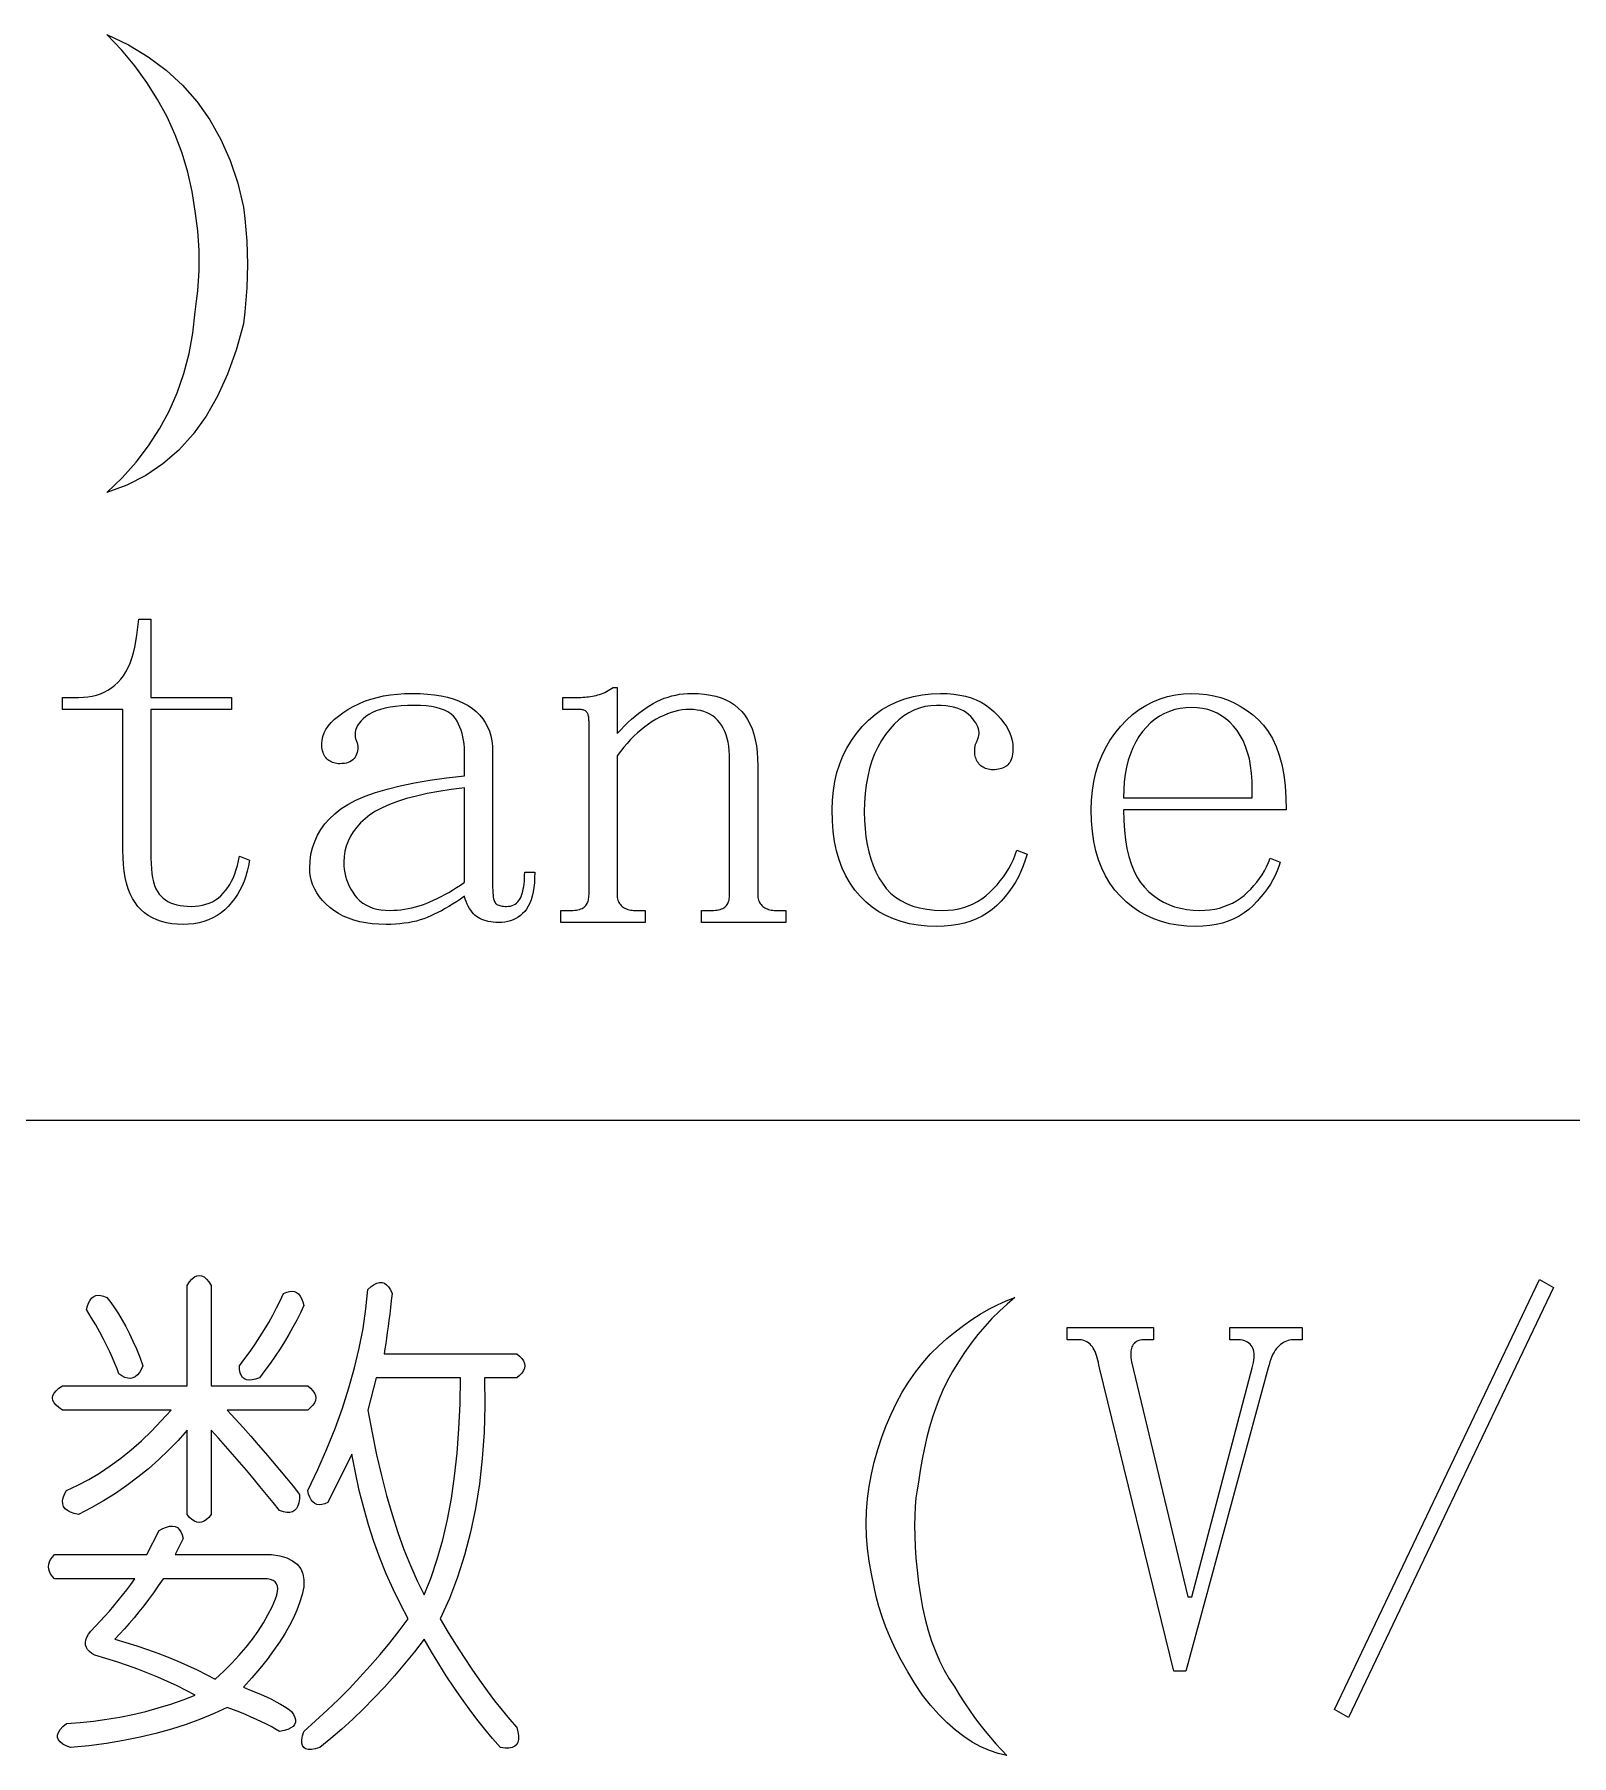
# Model space of a CAD drawing. Extents: x 1 to 297, y 1 to 210.
# Drawn here: x 144.13 to 150.69, y 43.02 to 50.36 of the extents above; entities that cross this region are included whole.
import ezdxf

# ---------------------------------------------------------------- set-up
doc = ezdxf.new("R2010")
doc.units = 0

msp = doc.modelspace()

# ---------------------------------------------------------------- linework, layer by layer
at = {"color": 7, "lineweight": 13}
msp.add_line((1.3055, 45.7306), (175.1082, 45.7306), dxfattribs=at)
for points in [[(144.4381, 50.362), (144.5304, 50.3176), (144.6151, 50.2667), (144.6922, 50.2093), (144.7618, 50.1453), (144.8239, 50.0749), (144.8784, 49.9979), (144.9253, 49.9144), (144.9648, 49.8244), (144.9966, 49.7279), (145.021, 49.6249), (145.0272, 49.5767), (145.032, 49.5282), (145.0354, 49.4793), (145.0374, 49.4301), (145.0381, 49.3806), (145.0374, 49.3307), (145.0354, 49.2805), (145.032, 49.2299), (145.0272, 49.179), (145.021, 49.1277), (144.9905, 49.0156), (144.9538, 48.9124), (144.9109, 48.8181), (144.8619, 48.7327), (144.8067, 48.6563), (144.7453, 48.5887), (144.6778, 48.5301), (144.6041, 48.4804), (144.5242, 48.4396), (144.4381, 48.4077), (144.5036, 48.471), (144.5629, 48.5373), (144.6161, 48.6067), (144.6631, 48.6793), (144.7038, 48.7549), (144.7385, 48.8335), (144.7669, 48.9153), (144.7892, 49.0002), (144.8053, 49.0881), (144.8153, 49.1791), (144.8214, 49.2235), (144.8262, 49.2676), (144.8297, 49.3113), (144.8317, 49.3547), (144.8324, 49.3977), (144.8317, 49.4404), (144.8297, 49.4827), (144.8262, 49.5247), (144.8214, 49.5664), (144.8153, 49.6077), (144.8022, 49.6924), (144.7837, 49.775), (144.7597, 49.8556), (144.7303, 49.9341), (144.6953, 50.0106), (144.6548, 50.085), (144.6089, 50.1573), (144.5574, 50.2276), (144.5005, 50.2958)], [(144.6267, 46.8477), (144.6271, 46.8245), (144.6284, 46.8028), (144.6306, 46.7827), (144.6336, 46.7641), (144.6374, 46.747), (144.6421, 46.7315), (144.6477, 46.7175), (144.6541, 46.7051), (144.6614, 46.6942), (144.6696, 46.6849), (144.6786, 46.6767), (144.6884, 46.6694), (144.6991, 46.663), (144.7107, 46.6574), (144.7231, 46.6527), (144.7364, 46.6489), (144.7506, 46.6459), (144.7656, 46.6437), (144.7814, 46.6424), (144.7981, 46.642), (144.8149, 46.6426), (144.8311, 46.6442), (144.8465, 46.647), (144.8612, 46.6509), (144.8753, 46.6559), (144.8886, 46.6621), (144.9013, 46.6693), (144.9133, 46.6777), (144.9247, 46.6871), (144.9353, 46.6977), (144.9452, 46.7093), (144.9545, 46.7219), (144.963, 46.7354), (144.9709, 46.7498), (144.9781, 46.7652), (144.9846, 46.7815), (144.9905, 46.7988), (144.9956, 46.817), (145.0001, 46.8362), (145.0038, 46.8563), (145.0467, 46.8391), (145.0427, 46.8156), (145.0376, 46.7929), (145.0314, 46.771), (145.0241, 46.75), (145.0156, 46.7299), (145.0061, 46.7106), (144.9954, 46.6921), (144.9836, 46.6746), (144.9707, 46.6579), (144.9567, 46.642), (144.9417, 46.6273), (144.9257, 46.6142), (144.9088, 46.6027), (144.8909, 46.5926), (144.8721, 46.5841), (144.8523, 46.5772), (144.8316, 46.5718), (144.81, 46.5679), (144.7874, 46.5656), (144.7639, 46.5649), (144.7388, 46.5656), (144.715, 46.5679), (144.6925, 46.5718), (144.6713, 46.5772), (144.6514, 46.5841), (144.6327, 46.5926), (144.6153, 46.6027), (144.5993, 46.6142), (144.5845, 46.6273), (144.571, 46.642), (144.5588, 46.6583), (144.5479, 46.6763), (144.5382, 46.696), (144.5298, 46.7174), (144.5228, 46.7406), (144.517, 46.7654), (144.5125, 46.792), (144.5093, 46.8203), (144.5074, 46.8503), (144.5067, 46.882), (144.5067, 47.482), (144.2496, 47.482), (144.2496, 47.5334), (144.3181, 47.5334), (144.3383, 47.5341), (144.3577, 47.536), (144.3764, 47.5392), (144.3942, 47.5437), (144.4113, 47.5495), (144.4277, 47.5566), (144.4432, 47.5649), (144.458, 47.5746), (144.472, 47.5855), (144.4853, 47.5977), (144.4977, 47.6113), (144.5091, 47.6263), (144.5196, 47.6428), (144.5292, 47.6608), (144.5378, 47.6802), (144.5454, 47.7011), (144.5522, 47.7234), (144.558, 47.7472), (144.5628, 47.7724), (144.5667, 47.7991), (144.5753, 47.8677), (144.6267, 47.8677), (144.6267, 47.5334), (144.9696, 47.5334), (144.9696, 47.482), (144.6267, 47.482)], [(145.6296, 46.5649), (145.5994, 46.5656), (145.5706, 46.5678), (145.5432, 46.5714), (145.5171, 46.5765), (145.4924, 46.5831), (145.4691, 46.5911), (145.4472, 46.6006), (145.4266, 46.6115), (145.4074, 46.6239), (145.3896, 46.6377), (145.3733, 46.6525), (145.3587, 46.6677), (145.3459, 46.6834), (145.3347, 46.6994), (145.3253, 46.7159), (145.3176, 46.7329), (145.3116, 46.7502), (145.3073, 46.768), (145.3047, 46.7862), (145.3038, 46.8049), (145.3052, 46.8352), (145.3092, 46.8643), (145.3158, 46.8924), (145.3251, 46.9194), (145.3371, 46.9452), (145.3517, 46.9699), (145.3689, 46.9936), (145.3889, 47.0161), (145.4115, 47.0374), (145.4367, 47.0577), (145.4659, 47.0769), (145.5003, 47.0949), (145.5399, 47.1118), (145.5848, 47.1277), (145.6349, 47.1424), (145.6902, 47.1559), (145.7508, 47.1684), (145.8166, 47.1798), (145.8876, 47.19), (145.9639, 47.1991), (145.9639, 47.302), (145.9635, 47.3188), (145.9623, 47.3351), (145.9604, 47.3507), (145.9577, 47.3658), (145.9542, 47.3802), (145.95, 47.3941), (145.9449, 47.4073), (145.9392, 47.4199), (145.9326, 47.432), (145.9253, 47.4434), (145.9166, 47.454), (145.9059, 47.4635), (145.8933, 47.4718), (145.8786, 47.4791), (145.8621, 47.4852), (145.8435, 47.4902), (145.823, 47.4941), (145.8005, 47.4969), (145.776, 47.4986), (145.7496, 47.4991), (145.7213, 47.4987), (145.6947, 47.4973), (145.6698, 47.4949), (145.6467, 47.4916), (145.6253, 47.4874), (145.6056, 47.4822), (145.5876, 47.476), (145.5713, 47.469), (145.5567, 47.461), (145.5439, 47.452), (145.5326, 47.4425), (145.5229, 47.433), (145.5148, 47.4233), (145.5082, 47.4136), (145.5031, 47.4038), (145.4996, 47.3939), (145.4977, 47.3839), (145.4972, 47.3738), (145.4983, 47.3637), (145.501, 47.3534), (145.5041, 47.3466), (145.5065, 47.3397), (145.5082, 47.3329), (145.5092, 47.326), (145.5096, 47.3191), (145.5092, 47.3123), (145.5082, 47.3054), (145.5065, 47.2986), (145.5041, 47.2917), (145.501, 47.2849), (145.4972, 47.2783), (145.4928, 47.2725), (145.4876, 47.2674), (145.4818, 47.2629), (145.4753, 47.2591), (145.4681, 47.2561), (145.4602, 47.2537), (145.4516, 47.2519), (145.4424, 47.2509), (145.4324, 47.2506), (145.4257, 47.2508), (145.4192, 47.2514), (145.413, 47.2525), (145.407, 47.254), (145.4014, 47.2559), (145.3959, 47.2583), (145.3907, 47.2611), (145.3858, 47.2643), (145.3811, 47.2679), (145.3767, 47.272), (145.3726, 47.2765), (145.369, 47.2814), (145.3658, 47.2868), (145.363, 47.2926), (145.3606, 47.2988), (145.3587, 47.3054), (145.3572, 47.3125), (145.3561, 47.32), (145.3555, 47.3279), (145.3553, 47.3363), (145.3564, 47.3516), (145.3597, 47.3668), (145.3653, 47.3818), (145.3731, 47.3966), (145.3831, 47.4113), (145.3954, 47.4258), (145.4099, 47.4401), (145.4266, 47.4542), (145.4455, 47.4682), (145.4667, 47.482), (145.4895, 47.495), (145.5133, 47.5067), (145.5382, 47.517), (145.5641, 47.5259), (145.591, 47.5334), (145.6189, 47.5396), (145.6479, 47.5444), (145.6779, 47.5478), (145.7089, 47.5499), (145.741, 47.5506), (145.7744, 47.5499), (145.8061, 47.548), (145.8361, 47.5448), (145.8644, 47.5403), (145.891, 47.5345), (145.9158, 47.5274), (145.939, 47.5191), (145.9604, 47.5094), (145.9801, 47.4985), (145.9981, 47.4863), (146.0144, 47.4729), (146.029, 47.4583), (146.0418, 47.4427), (146.053, 47.4259), (146.0624, 47.4081), (146.0701, 47.3891), (146.0761, 47.369), (146.0804, 47.3478), (146.083, 47.3254), (146.0838, 47.302), (146.0838, 46.7363), (146.084, 46.7231), (146.0844, 46.7111), (146.085, 46.7002), (146.0859, 46.6903), (146.0871, 46.6816), (146.0885, 46.6741), (146.0901, 46.6676), (146.0921, 46.6622), (146.0943, 46.658), (146.0967, 46.6549), (146.0995, 46.6524), (146.1027, 46.6502), (146.1064, 46.6483), (146.1104, 46.6466), (146.1149, 46.6452), (146.1198, 46.6441), (146.1252, 46.6432), (146.131, 46.6425), (146.1372, 46.6421), (146.1438, 46.642), (146.1522, 46.6424), (146.16, 46.6435), (146.1673, 46.6455), (146.174, 46.6482), (146.1803, 46.6516), (146.186, 46.6559), (146.1913, 46.6609), (146.196, 46.6667), (146.2002, 46.6732), (146.2038, 46.6806), (146.2071, 46.6886), (146.21, 46.6972), (146.2126, 46.7064), (146.2148, 46.7162), (146.2167, 46.7266), (146.2182, 46.7377), (146.2195, 46.7493), (146.2203, 46.7615), (146.2208, 46.7743), (146.221, 46.7877), (146.2639, 46.7877), (146.2634, 46.7644), (146.2621, 46.7426), (146.26, 46.7223), (146.257, 46.7034), (146.2531, 46.6859), (146.2484, 46.6699), (146.2428, 46.6554), (146.2364, 46.6423), (146.2291, 46.6307), (146.221, 46.6206), (146.2122, 46.6116), (146.2028, 46.6036), (146.193, 46.5965), (146.1826, 46.5904), (146.1717, 46.5852), (146.1603, 46.581), (146.1484, 46.5777), (146.136, 46.5753), (146.123, 46.5739), (146.1096, 46.5734), (146.0978, 46.5737), (146.0866, 46.5745), (146.0759, 46.5757), (146.0657, 46.5775), (146.056, 46.5799), (146.0468, 46.5827), (146.0382, 46.586), (146.03, 46.5899), (146.0224, 46.5943), (146.0153, 46.5991), (146.0086, 46.6046), (146.0022, 46.6108), (145.9962, 46.6177), (145.9906, 46.6252), (145.9853, 46.6334), (145.9803, 46.6423), (145.9757, 46.6519), (145.9714, 46.6622), (145.9675, 46.6732), (145.9639, 46.6849), (145.9468, 46.6732), (145.9301, 46.6621), (145.9136, 46.6516), (145.8973, 46.6417), (145.8813, 46.6324), (145.8656, 46.6237), (145.8501, 46.6156), (145.8349, 46.6081), (145.82, 46.6012), (145.8053, 46.5949), (145.7904, 46.5892), (145.7749, 46.5841), (145.7589, 46.5796), (145.7422, 46.5757), (145.7249, 46.5724), (145.707, 46.5697), (145.6886, 46.5676), (145.6695, 46.5661), (145.6498, 46.5652)], [(146.3753, 46.5734), (146.3753, 46.6249), (146.4181, 46.6249), (146.4265, 46.625), (146.4342, 46.6255), (146.4415, 46.6264), (146.4483, 46.6276), (146.4546, 46.6291), (146.4603, 46.631), (146.4655, 46.6333), (146.4702, 46.6358), (146.4744, 46.6387), (146.4781, 46.642), (146.4814, 46.6456), (146.4843, 46.6495), (146.4869, 46.6538), (146.4891, 46.6585), (146.491, 46.6634), (146.4925, 46.6687), (146.4937, 46.6744), (146.4946, 46.6804), (146.4951, 46.6867), (146.4953, 46.6934), (146.4953, 47.4306), (146.4952, 47.4356), (146.4949, 47.4403), (146.4945, 47.4448), (146.4939, 47.4491), (146.4931, 47.4531), (146.4922, 47.4568), (146.4911, 47.4603), (146.4898, 47.4635), (146.4883, 47.4664), (146.4867, 47.4691), (146.4848, 47.4716), (146.4826, 47.4738), (146.48, 47.4757), (146.4771, 47.4774), (146.4738, 47.4788), (146.4702, 47.4799), (146.4663, 47.4808), (146.462, 47.4815), (146.4574, 47.4819), (146.4524, 47.482), (146.3839, 47.482), (146.3839, 47.5334), (146.4438, 47.5334), (146.4524, 47.5335), (146.4608, 47.5338), (146.4692, 47.5342), (146.4774, 47.5348), (146.4856, 47.5356), (146.4937, 47.5365), (146.5018, 47.5376), (146.5097, 47.5389), (146.5175, 47.5404), (146.5253, 47.542), (146.5329, 47.5439), (146.5405, 47.5461), (146.548, 47.5487), (146.5555, 47.5516), (146.5628, 47.5549), (146.57, 47.5585), (146.5772, 47.5624), (146.5842, 47.5667), (146.5912, 47.5713), (146.5981, 47.5763), (146.6153, 47.5763), (146.6153, 47.3791), (146.6307, 47.3959), (146.6461, 47.4117), (146.6616, 47.4267), (146.677, 47.4409), (146.6924, 47.4541), (146.7079, 47.4666), (146.7233, 47.4781), (146.7387, 47.4889), (146.7541, 47.4987), (146.7696, 47.5077), (146.7851, 47.5159), (146.8008, 47.5231), (146.8166, 47.5296), (146.8326, 47.5351), (146.8488, 47.5399), (146.8652, 47.5437), (146.8818, 47.5467), (146.8985, 47.5489), (146.9154, 47.5501), (146.9324, 47.5506), (146.9608, 47.5498), (146.9876, 47.5475), (147.0129, 47.5436), (147.0367, 47.5382), (147.0589, 47.5313), (147.0795, 47.5228), (147.0986, 47.5128), (147.1162, 47.5012), (147.1322, 47.4881), (147.1467, 47.4734), (147.1597, 47.4572), (147.1714, 47.4395), (147.1817, 47.4202), (147.1906, 47.3994), (147.1981, 47.377), (147.2043, 47.3531), (147.2091, 47.3276), (147.2125, 47.3006), (147.2146, 47.2721), (147.2153, 47.242), (147.2153, 46.6934), (147.2155, 46.6867), (147.2161, 46.6804), (147.2172, 46.6744), (147.2187, 46.6687), (147.2206, 46.6634), (147.223, 46.6585), (147.2258, 46.6538), (147.229, 46.6495), (147.2326, 46.6456), (147.2367, 46.642), (147.2411, 46.6387), (147.2458, 46.6358), (147.2507, 46.6333), (147.2559, 46.631), (147.2614, 46.6291), (147.267, 46.6276), (147.273, 46.6264), (147.2792, 46.6255), (147.2857, 46.625), (147.2924, 46.6249), (147.3353, 46.6249), (147.3353, 46.5734), (146.9753, 46.5734), (146.9753, 46.6249), (147.0181, 46.6249), (147.0264, 46.625), (147.0342, 46.6255), (147.0415, 46.6264), (147.0483, 46.6276), (147.0546, 46.6291), (147.0603, 46.631), (147.0655, 46.6333), (147.0703, 46.6358), (147.0744, 46.6387), (147.0781, 46.642), (147.0814, 46.6456), (147.0843, 46.6495), (147.0869, 46.6538), (147.0891, 46.6585), (147.091, 46.6634), (147.0925, 46.6687), (147.0937, 46.6744), (147.0946, 46.6804), (147.0951, 46.6867), (147.0953, 46.6934), (147.0953, 47.2677), (147.0948, 47.2878), (147.0936, 47.307), (147.0914, 47.3252), (147.0884, 47.3425), (147.0846, 47.3588), (147.0798, 47.3742), (147.0743, 47.3886), (147.0678, 47.4021), (147.0606, 47.4147), (147.0524, 47.4263), (147.0434, 47.4369), (147.0336, 47.4463), (147.0228, 47.4547), (147.0113, 47.4619), (146.9988, 47.4681), (146.9856, 47.4731), (146.9714, 47.477), (146.9564, 47.4798), (146.9406, 47.4814), (146.9238, 47.482), (146.9084, 47.4815), (146.8928, 47.4799), (146.8772, 47.4774), (146.8615, 47.4738), (146.8456, 47.4691), (146.8297, 47.4635), (146.8138, 47.4568), (146.7977, 47.4491), (146.7815, 47.4403), (146.7653, 47.4306), (146.7491, 47.4199), (146.7332, 47.4083), (146.7176, 47.3959), (146.7022, 47.3826), (146.6871, 47.3684), (146.6722, 47.3534), (146.6576, 47.3376), (146.6432, 47.3209), (146.6291, 47.3033), (146.6153, 47.2849), (146.6153, 46.6934), (146.6155, 46.6867), (146.6161, 46.6804), (146.6172, 46.6744), (146.6187, 46.6687), (146.6206, 46.6634), (146.623, 46.6585), (146.6258, 46.6538), (146.629, 46.6495), (146.6326, 46.6456), (146.6367, 46.642), (146.6411, 46.6387), (146.6458, 46.6358), (146.6507, 46.6333), (146.6559, 46.631), (146.6613, 46.6291), (146.6671, 46.6276), (146.673, 46.6264), (146.6792, 46.6255), (146.6857, 46.625), (146.6924, 46.6249), (146.7353, 46.6249), (146.7353, 46.5734)], [(148.141, 47.302), (148.141, 47.307), (148.1412, 47.3116), (148.1414, 47.3159), (148.1417, 47.3198), (148.1421, 47.3234), (148.1425, 47.3267), (148.1431, 47.3296), (148.1437, 47.3322), (148.1445, 47.3344), (148.1453, 47.3363), (148.1462, 47.3382), (148.1472, 47.3404), (148.1482, 47.343), (148.1494, 47.3459), (148.1506, 47.3491), (148.152, 47.3527), (148.1534, 47.3567), (148.1549, 47.361), (148.1565, 47.3656), (148.1581, 47.3706), (148.1593, 47.3776), (148.1595, 47.3848), (148.1586, 47.3923), (148.1568, 47.4001), (148.1539, 47.4081), (148.1499, 47.4163), (148.1449, 47.4249), (148.1389, 47.4337), (148.1319, 47.4427), (148.1238, 47.452), (148.1147, 47.461), (148.1043, 47.469), (148.0927, 47.476), (148.08, 47.4822), (148.066, 47.4874), (148.0508, 47.4916), (148.0345, 47.4949), (148.0169, 47.4973), (147.9981, 47.4987), (147.9781, 47.4991), (147.9528, 47.4979), (147.9283, 47.4942), (147.9045, 47.488), (147.8815, 47.4793), (147.8592, 47.4681), (147.8377, 47.4544), (147.817, 47.4382), (147.7971, 47.4196), (147.778, 47.3985), (147.7596, 47.3749), (147.7425, 47.3492), (147.7272, 47.3219), (147.7137, 47.293), (147.702, 47.2624), (147.6921, 47.2302), (147.684, 47.1964), (147.6777, 47.161), (147.6732, 47.1239), (147.6705, 47.0852), (147.6696, 47.0449), (147.6703, 47.0079), (147.6727, 46.9723), (147.6765, 46.9383), (147.6819, 46.9057), (147.6888, 46.8745), (147.6973, 46.8448), (147.7074, 46.8166), (147.7189, 46.7898), (147.7321, 46.7644), (147.7467, 46.7406), (147.7632, 46.7186), (147.7817, 46.6989), (147.8022, 46.6816), (147.8249, 46.6665), (147.8496, 46.6538), (147.8763, 46.6434), (147.9051, 46.6353), (147.936, 46.6295), (147.9689, 46.626), (148.0038, 46.6249), (148.0275, 46.6256), (148.0503, 46.6279), (148.0724, 46.6318), (148.0937, 46.6372), (148.1142, 46.6441), (148.134, 46.6526), (148.153, 46.6627), (148.1712, 46.6742), (148.1886, 46.6873), (148.2053, 46.702), (148.2211, 46.7177), (148.236, 46.7339), (148.2499, 46.7506), (148.2629, 46.7678), (148.2749, 46.7856), (148.286, 46.8038), (148.2962, 46.8226), (148.3054, 46.8419), (148.3137, 46.8617), (148.321, 46.882), (148.3638, 46.8649), (148.3564, 46.8395), (148.3477, 46.815), (148.3379, 46.7912), (148.3268, 46.7682), (148.3146, 46.7459), (148.3011, 46.7245), (148.2865, 46.7038), (148.2706, 46.6838), (148.2535, 46.6647), (148.2353, 46.6463), (148.2157, 46.6292), (148.1948, 46.6139), (148.1725, 46.6004), (148.1489, 46.5887), (148.1238, 46.5788), (148.0974, 46.5707), (148.0697, 46.5644), (148.0405, 46.5599), (148.01, 46.5572), (147.9781, 46.5563), (147.9379, 46.5576), (147.8993, 46.5614), (147.8624, 46.5679), (147.8273, 46.5769), (147.7939, 46.5884), (147.7621, 46.6026), (147.7321, 46.6193), (147.7038, 46.6386), (147.6773, 46.6604), (147.6524, 46.6849), (147.6296, 46.7117), (147.6092, 46.7407), (147.5912, 46.772), (147.5756, 46.8055), (147.5624, 46.8413), (147.5516, 46.8793), (147.5432, 46.9195), (147.5372, 46.9619), (147.5336, 47.0065), (147.5324, 47.0534), (147.5337, 47.0956), (147.5376, 47.1362), (147.544, 47.1754), (147.553, 47.2132), (147.5646, 47.2495), (147.5787, 47.2843), (147.5954, 47.3177), (147.6147, 47.3497), (147.6366, 47.3801), (147.661, 47.4091), (147.6875, 47.436), (147.7155, 47.4601), (147.7451, 47.4813), (147.7762, 47.4997), (147.8089, 47.5152), (147.843, 47.5279), (147.8788, 47.5378), (147.9161, 47.5449), (147.9549, 47.5492), (147.9953, 47.5506), (148.0238, 47.5498), (148.051, 47.5475), (148.0769, 47.5436), (148.1016, 47.5382), (148.1249, 47.5313), (148.147, 47.5228), (148.1678, 47.5128), (148.1873, 47.5012), (148.2055, 47.4881), (148.2224, 47.4734), (148.2379, 47.458), (148.2517, 47.4426), (148.2639, 47.4271), (148.2745, 47.4117), (148.2835, 47.3963), (148.2908, 47.3809), (148.2965, 47.3654), (148.3006, 47.35), (148.303, 47.3346), (148.3038, 47.3191), (148.3036, 47.3092), (148.303, 47.2998), (148.3019, 47.291), (148.3004, 47.2828), (148.2985, 47.2752), (148.2961, 47.2682), (148.2934, 47.2618), (148.2901, 47.2561), (148.2865, 47.2509), (148.2824, 47.2463), (148.2779, 47.2422), (148.273, 47.2386), (148.2676, 47.2354), (148.2618, 47.2326), (148.2556, 47.2302), (148.249, 47.2283), (148.2419, 47.2268), (148.2344, 47.2257), (148.2265, 47.2251), (148.2181, 47.2249), (148.2114, 47.2251), (148.2049, 47.2257), (148.1987, 47.2268), (148.1928, 47.2283), (148.1871, 47.2302), (148.1816, 47.2326), (148.1764, 47.2354), (148.1715, 47.2386), (148.1668, 47.2422), (148.1624, 47.2463), (148.1584, 47.2507), (148.1547, 47.2554), (148.1515, 47.2603), (148.1487, 47.2655), (148.1463, 47.2709), (148.1444, 47.2766), (148.1429, 47.2826), (148.1418, 47.2888), (148.1412, 47.2953)], [(148.7753, 47.0534), (148.7762, 47.0085), (148.7789, 46.9662), (148.7834, 46.9265), (148.7897, 46.8895), (148.7978, 46.8552), (148.8077, 46.8235), (148.8194, 46.7945), (148.8329, 46.7682), (148.8482, 46.7445), (148.8653, 46.7234), (148.8838, 46.7047), (148.9035, 46.6879), (148.9243, 46.6732), (148.9462, 46.6603), (148.9692, 46.6495), (148.9933, 46.6406), (149.0186, 46.6337), (149.0449, 46.6288), (149.0724, 46.6258), (149.101, 46.6249), (149.1229, 46.6255), (149.1442, 46.6274), (149.1648, 46.6306), (149.1846, 46.6351), (149.2038, 46.6409), (149.2224, 46.648), (149.2402, 46.6564), (149.2573, 46.666), (149.2738, 46.6769), (149.2896, 46.6891), (149.3046, 46.7023), (149.3187, 46.7161), (149.332, 46.7304), (149.3444, 46.7454), (149.356, 46.7609), (149.3667, 46.7771), (149.3766, 46.7938), (149.3856, 46.8112), (149.3937, 46.8292), (149.401, 46.8477), (149.4438, 46.8306), (149.4381, 46.8118), (149.431, 46.793), (149.4226, 46.7744), (149.413, 46.7558), (149.4021, 46.7374), (149.3898, 46.719), (149.3763, 46.7007), (149.3616, 46.6825), (149.3455, 46.6643), (149.3281, 46.6463), (149.3095, 46.6292), (149.2896, 46.6139), (149.2683, 46.6004), (149.2458, 46.5887), (149.2221, 46.5788), (149.197, 46.5707), (149.1706, 46.5644), (149.143, 46.5599), (149.1141, 46.5572), (149.0838, 46.5563), (149.0452, 46.5576), (149.0079, 46.5614), (148.9721, 46.5679), (148.9378, 46.5769), (148.9049, 46.5884), (148.8735, 46.6026), (148.8436, 46.6193), (148.815, 46.6386), (148.788, 46.6604), (148.7624, 46.6849), (148.7388, 46.7117), (148.7177, 46.7407), (148.699, 46.772), (148.6829, 46.8055), (148.6692, 46.8413), (148.658, 46.8793), (148.6493, 46.9195), (148.6431, 46.9619), (148.6394, 47.0065), (148.6381, 47.0534), (148.6394, 47.0956), (148.6431, 47.1362), (148.6493, 47.1754), (148.658, 47.2132), (148.6692, 47.2495), (148.6829, 47.2843), (148.699, 47.3177), (148.7177, 47.3497), (148.7388, 47.3801), (148.7624, 47.4091), (148.7878, 47.436), (148.8144, 47.4601), (148.842, 47.4813), (148.8708, 47.4997), (148.9006, 47.5152), (148.9316, 47.5279), (148.9637, 47.5378), (148.9969, 47.5449), (149.0313, 47.5492), (149.0667, 47.5506), (149.0988, 47.5495), (149.1301, 47.5461), (149.1606, 47.5405), (149.1901, 47.5327), (149.2188, 47.5227), (149.2467, 47.5105), (149.2737, 47.496), (149.2999, 47.4793), (149.3251, 47.4603), (149.3496, 47.4391), (149.3724, 47.4152), (149.3928, 47.3881), (149.4108, 47.3576), (149.4264, 47.3239), (149.4396, 47.287), (149.4504, 47.2468), (149.4588, 47.2033), (149.4648, 47.1566), (149.4684, 47.1067), (149.4696, 47.0534)], [(149.3239, 47.1049), (149.3248, 47.1417), (149.324, 47.1767), (149.3217, 47.2099), (149.3177, 47.2413), (149.3121, 47.2709), (149.3048, 47.2987), (149.2959, 47.3248), (149.2854, 47.349), (149.2733, 47.3714), (149.2596, 47.392), (149.2445, 47.4107), (149.2285, 47.4275), (149.2116, 47.4423), (149.1937, 47.4551), (149.1749, 47.4659), (149.1552, 47.4748), (149.1345, 47.4817), (149.1128, 47.4866), (149.0902, 47.4896), (149.0667, 47.4906), (149.0415, 47.4895), (149.0172, 47.4865), (148.9938, 47.4813), (148.9714, 47.4741), (148.9499, 47.4649), (148.9294, 47.4535), (148.9098, 47.4402), (148.8912, 47.4247), (148.8735, 47.4073), (148.8567, 47.3877), (148.8412, 47.3664), (148.8274, 47.3435), (148.8152, 47.3191), (148.8046, 47.2931), (148.7956, 47.2656), (148.7883, 47.2365), (148.7826, 47.2059), (148.7785, 47.1738), (148.7761, 47.1401), (148.7753, 47.1049)], [(145.4496, 46.8306), (145.45, 46.8153), (145.4514, 46.8002), (145.4538, 46.7854), (145.4571, 46.7709), (145.4613, 46.7566), (145.4665, 46.7426), (145.4727, 46.7289), (145.4797, 46.7154), (145.4877, 46.7021), (145.4967, 46.6891), (145.5067, 46.6769), (145.5178, 46.666), (145.53, 46.6564), (145.5433, 46.648), (145.5578, 46.6409), (145.5733, 46.6351), (145.59, 46.6306), (145.6078, 46.6274), (145.6267, 46.6255), (145.6467, 46.6249), (145.6621, 46.6252), (145.6776, 46.6261), (145.693, 46.6276), (145.7084, 46.6297), (145.7238, 46.6324), (145.7393, 46.6357), (145.7547, 46.6396), (145.7701, 46.6441), (145.7856, 46.6492), (145.801, 46.6549), (145.8165, 46.6612), (145.8322, 46.6681), (145.8481, 46.6756), (145.8641, 46.6837), (145.8803, 46.6924), (145.8967, 46.7017), (145.9132, 46.7116), (145.9299, 46.7221), (145.9468, 46.7332), (145.9639, 46.7449), (145.9639, 47.1477), (145.9074, 47.1404), (145.8545, 47.1321), (145.8052, 47.1229), (145.7595, 47.1127), (145.7174, 47.1016), (145.6789, 47.0896), (145.644, 47.0766), (145.6128, 47.0627), (145.5851, 47.0478), (145.561, 47.032), (145.5398, 47.0153), (145.5209, 46.9979), (145.5042, 46.9797), (145.4897, 46.9607), (145.4774, 46.9409), (145.4674, 46.9204), (145.4596, 46.8991), (145.454, 46.877), (145.4507, 46.8542)], [(144.781, 44.0477), (144.781, 44.4077), (144.7424, 44.364), (144.7021, 44.322), (144.6601, 44.2817), (144.6164, 44.2431), (144.571, 44.2063), (144.5238, 44.1711), (144.475, 44.1377), (144.4244, 44.106), (144.3721, 44.076), (144.3181, 44.0477), (144.2991, 44.0518), (144.2832, 44.0573), (144.2703, 44.0642), (144.2605, 44.0724), (144.2538, 44.082), (144.2502, 44.093), (144.2497, 44.1053), (144.2523, 44.119), (144.258, 44.1341), (144.2667, 44.1506), (144.3144, 44.1725), (144.3613, 44.1972), (144.4076, 44.2246), (144.4532, 44.2548), (144.4981, 44.2877), (144.5424, 44.3234), (144.5859, 44.3618), (144.6288, 44.4029), (144.6709, 44.4468), (144.7124, 44.4934), (144.2496, 44.4934), (144.2341, 44.5037), (144.2221, 44.514), (144.2136, 44.5243), (144.2084, 44.5346), (144.2067, 44.5449), (144.2084, 44.5551), (144.2136, 44.5654), (144.2221, 44.5757), (144.2341, 44.586), (144.2496, 44.5963), (144.781, 44.5963), (144.781, 45.0249), (144.7913, 45.0403), (144.8016, 45.0523), (144.8118, 45.0609), (144.8221, 45.066), (144.8324, 45.0677), (144.8427, 45.066), (144.853, 45.0609), (144.8633, 45.0523), (144.8736, 45.0403), (144.8839, 45.0249), (144.8839, 44.5963), (145.2953, 44.5963), (145.3076, 44.586), (145.3172, 44.5757), (145.3241, 44.5654), (145.3282, 44.5551), (145.3296, 44.5449), (145.3282, 44.5346), (145.3241, 44.5243), (145.3172, 44.514), (145.3076, 44.5037), (145.2953, 44.4934), (144.9524, 44.4934), (144.9864, 44.4559), (145.0196, 44.4187), (145.0522, 44.3818), (145.0841, 44.3453), (145.1153, 44.3091), (145.1458, 44.2733), (145.1756, 44.2378), (145.2048, 44.2027), (145.2332, 44.1679), (145.261, 44.1334), (145.2601, 44.1142), (145.2576, 44.0978), (145.2533, 44.0841), (145.2473, 44.0731), (145.2396, 44.0649), (145.2301, 44.0594), (145.219, 44.0566), (145.2061, 44.0566), (145.1916, 44.0594), (145.1753, 44.0649), (145.1477, 44.0991), (145.1197, 44.1334), (145.0914, 44.1677), (145.0628, 44.202), (145.0338, 44.2363), (145.0045, 44.2706), (144.9749, 44.3049), (144.9449, 44.3391), (144.9145, 44.3734), (144.8839, 44.4077), (144.8839, 44.0477), (144.8736, 44.0354), (144.8633, 44.0258), (144.853, 44.0189), (144.8427, 44.0148), (144.8324, 44.0134), (144.8221, 44.0148), (144.8118, 44.0189), (144.8016, 44.0258), (144.7913, 44.0354)], [(145.6553, 44.9906), (145.6519, 44.9602), (145.6484, 44.9309), (145.645, 44.9026), (145.6416, 44.8754), (145.6381, 44.8491), (145.6347, 44.8239), (145.6313, 44.7998), (145.6279, 44.7766), (145.6244, 44.7545), (145.621, 44.7334), (146.1867, 44.7334), (146.1991, 44.7231), (146.2086, 44.7129), (146.2155, 44.7026), (146.2196, 44.6923), (146.221, 44.682), (146.2196, 44.6717), (146.2155, 44.6614), (146.2086, 44.6511), (146.1991, 44.6409), (146.1867, 44.6306), (146.0496, 44.6306), (146.0508, 44.5123), (146.0475, 44.3974), (146.0398, 44.286), (146.0276, 44.178), (146.011, 44.0734), (145.9899, 43.9723), (145.9644, 43.8746), (145.9344, 43.7803), (145.8999, 43.6894), (145.861, 43.602), (145.8951, 43.5449), (145.9289, 43.4902), (145.9623, 43.4379), (145.9954, 43.3881), (146.0281, 43.3406), (146.0605, 43.2955), (146.0926, 43.2528), (146.1243, 43.2125), (146.1557, 43.1746), (146.1867, 43.1391), (146.1922, 43.1198), (146.1949, 43.1028), (146.1949, 43.0882), (146.1922, 43.0761), (146.1867, 43.0663), (146.1785, 43.0589), (146.1675, 43.0539), (146.1538, 43.0514), (146.1373, 43.0512), (146.1181, 43.0534), (146.084, 43.092), (146.0502, 43.1323), (146.0168, 43.1743), (145.9837, 43.218), (145.951, 43.2634), (145.9186, 43.3106), (145.8865, 43.3594), (145.8548, 43.41), (145.8235, 43.4623), (145.7924, 43.5163), (145.7509, 43.4623), (145.7088, 43.41), (145.6659, 43.3594), (145.6224, 43.3106), (145.5781, 43.2634), (145.5332, 43.218), (145.4876, 43.1743), (145.4413, 43.1323), (145.3944, 43.092), (145.3467, 43.0534), (145.3275, 43.0479), (145.3111, 43.0452), (145.2973, 43.0452), (145.2864, 43.0479), (145.2781, 43.0534), (145.2726, 43.0617), (145.2699, 43.0726), (145.2699, 43.0863), (145.2726, 43.1028), (145.2781, 43.122), (145.3289, 43.1669), (145.3783, 43.2125), (145.4263, 43.2588), (145.4729, 43.3058), (145.5181, 43.3534), (145.562, 43.4018), (145.6045, 43.4508), (145.6457, 43.5005), (145.6855, 43.5509), (145.7238, 43.602), (145.6906, 43.6646), (145.6594, 43.7289), (145.6302, 43.7949), (145.6032, 43.8626), (145.5781, 43.932), (145.5552, 44.0031), (145.5342, 44.076), (145.5154, 44.1506), (145.4986, 44.2269), (145.4838, 44.3049), (145.381, 44.0991), (145.3678, 44.0935), (145.3556, 44.0902), (145.3445, 44.0894), (145.3344, 44.0909), (145.3253, 44.0949), (145.3172, 44.1012), (145.3102, 44.1099), (145.3042, 44.1211), (145.2992, 44.1346), (145.2953, 44.1506), (145.338, 44.2394), (145.3769, 44.3275), (145.412, 44.4149), (145.4434, 44.5017), (145.471, 44.5877), (145.4948, 44.6731), (145.5149, 44.7578), (145.5312, 44.8418), (145.5437, 44.9251), (145.5524, 45.0077), (145.5658, 45.0199), (145.5785, 45.029), (145.5905, 45.035), (145.6018, 45.0379), (145.6124, 45.0377), (145.6224, 45.0345), (145.6316, 45.0281), (145.6402, 45.0187), (145.6481, 45.0062)], [(149.7353, 43.182), (149.6753, 43.2163), (150.5496, 45.0506), (150.6096, 45.0163)], [(144.3524, 44.922), (144.3564, 44.9379), (144.3613, 44.9515), (144.3673, 44.9626), (144.3744, 44.9714), (144.3824, 44.9777), (144.3915, 44.9817), (144.4016, 44.9832), (144.4128, 44.9823), (144.4249, 44.9791), (144.4381, 44.9734), (144.4551, 44.952), (144.4717, 44.9289), (144.488, 44.904), (144.504, 44.8774), (144.5196, 44.8491), (144.5348, 44.8191), (144.5497, 44.7874), (144.5643, 44.754), (144.5785, 44.7189), (144.5924, 44.682), (144.5852, 44.6662), (144.5773, 44.6532), (144.5688, 44.6429), (144.5595, 44.6354), (144.5496, 44.6306), (144.5389, 44.6285), (144.5276, 44.6292), (144.5156, 44.6326), (144.5029, 44.6388), (144.4896, 44.6477), (144.482, 44.669), (144.4731, 44.6916), (144.4628, 44.7156), (144.4512, 44.741), (144.4381, 44.7677), (144.4237, 44.7958), (144.408, 44.8253), (144.3908, 44.8562), (144.3723, 44.8884)], [(145.1924, 44.9906), (145.2056, 44.9962), (145.2178, 44.9995), (145.2289, 45.0003), (145.239, 44.9988), (145.2481, 44.9949), (145.2562, 44.9885), (145.2632, 44.9798), (145.2692, 44.9686), (145.2742, 44.9551), (145.2781, 44.9391), (145.2639, 44.9083), (145.2486, 44.8774), (145.2324, 44.8466), (145.215, 44.8157), (145.1967, 44.7849), (145.1773, 44.754), (145.1569, 44.7231), (145.1355, 44.6923), (145.1131, 44.6614), (145.0896, 44.6306), (145.0733, 44.6249), (145.0587, 44.6217), (145.0459, 44.6208), (145.0347, 44.6223), (145.0253, 44.6263), (145.0176, 44.6326), (145.0116, 44.6414), (145.0073, 44.6525), (145.0047, 44.6661), (145.0038, 44.682), (145.0273, 44.7129), (145.0498, 44.7437), (145.0712, 44.7746), (145.0916, 44.8054), (145.111, 44.8363), (145.1293, 44.8671), (145.1467, 44.898), (145.1629, 44.9289), (145.1782, 44.9597)], [(148.3124, 44.9734), (148.2787, 44.9451), (148.2459, 44.9151), (148.2142, 44.8834), (148.1835, 44.85), (148.1539, 44.8149), (148.1252, 44.778), (148.0976, 44.7394), (148.071, 44.6991), (148.0455, 44.6571), (148.021, 44.6134), (148.0044, 44.5783), (147.9888, 44.5414), (147.9742, 44.5029), (147.9606, 44.4626), (147.9481, 44.4206), (147.9366, 44.3769), (147.9262, 44.3314), (147.9168, 44.2843), (147.9084, 44.2354), (147.901, 44.1849), (147.8948, 44.1528), (147.89, 44.1183), (147.8866, 44.0815), (147.8845, 44.0422), (147.8839, 44.0006), (147.8845, 43.9565), (147.8866, 43.9101), (147.89, 43.8612), (147.8948, 43.8099), (147.901, 43.7563), (147.9087, 43.7025), (147.9181, 43.6507), (147.9293, 43.601), (147.9421, 43.5533), (147.9567, 43.5077), (147.973, 43.4642), (147.991, 43.4227), (148.0107, 43.3833), (148.0321, 43.3459), (148.0553, 43.3106), (148.076, 43.2768), (148.0971, 43.2441), (148.1185, 43.2123), (148.1403, 43.1817), (148.1624, 43.152), (148.1849, 43.1234), (148.2077, 43.0958), (148.2308, 43.0692), (148.2543, 43.0437), (148.2781, 43.0191), (148.2406, 43.0279), (148.2034, 43.0404), (148.1665, 43.0567), (148.13, 43.0767), (148.0938, 43.1006), (148.058, 43.1282), (148.0225, 43.1595), (147.9874, 43.1947), (147.9526, 43.2336), (147.9181, 43.2763), (147.8852, 43.3272), (147.855, 43.3771), (147.8276, 43.4259), (147.8029, 43.4738), (147.781, 43.5206), (147.7618, 43.5663), (147.7453, 43.6111), (147.7316, 43.6548), (147.7206, 43.6975), (147.7124, 43.7391), (147.7001, 43.7938), (147.6905, 43.8482), (147.6836, 43.9022), (147.6795, 43.9558), (147.6781, 44.0091), (147.6795, 44.0621), (147.6836, 44.1147), (147.6905, 44.167), (147.7001, 44.219), (147.7124, 44.2706), (147.7272, 44.3246), (147.744, 44.3769), (147.7628, 44.4274), (147.7837, 44.4763), (147.8067, 44.5234), (147.8317, 44.5689), (147.8588, 44.6126), (147.888, 44.6546), (147.9192, 44.6949), (147.9524, 44.7334), (147.9869, 44.7667), (148.0217, 44.7979), (148.0568, 44.827), (148.0923, 44.8541), (148.1281, 44.8791), (148.1643, 44.9021), (148.2008, 44.923), (148.2377, 44.9419), (148.2749, 44.9587)], [(149.2296, 44.7934), (149.2296, 44.8449), (149.5381, 44.8449), (149.5381, 44.7934), (149.5038, 44.7934), (149.497, 44.7932), (149.4903, 44.7924), (149.4837, 44.7911), (149.4771, 44.7893), (149.4706, 44.787), (149.4642, 44.7842), (149.4579, 44.7808), (149.4517, 44.777), (149.4456, 44.7726), (149.4396, 44.7677), (149.4337, 44.7621), (149.4281, 44.7557), (149.4227, 44.7484), (149.4176, 44.7403), (149.4128, 44.7313), (149.4082, 44.7214), (149.4039, 44.7107), (149.3998, 44.6991), (149.396, 44.6867), (149.3924, 44.6734), (149.041, 43.3791), (148.9896, 43.3791), (148.6724, 44.6734), (148.6706, 44.6851), (148.6685, 44.6962), (148.6661, 44.7067), (148.6635, 44.7166), (148.6606, 44.7259), (148.6575, 44.7346), (148.6541, 44.7427), (148.6505, 44.7502), (148.6466, 44.7571), (148.6424, 44.7634), (148.6379, 44.7691), (148.633, 44.7742), (148.6276, 44.7787), (148.6218, 44.7826), (148.6156, 44.7859), (148.609, 44.7886), (148.6019, 44.7907), (148.5944, 44.7922), (148.5865, 44.7931), (148.5781, 44.7934), (148.5353, 44.7934), (148.5353, 44.8449), (148.9039, 44.8449), (148.9039, 44.7934), (148.8696, 44.7934), (148.8613, 44.7932), (148.8536, 44.7924), (148.8465, 44.7911), (148.8401, 44.7893), (148.8342, 44.787), (148.8289, 44.7842), (148.8243, 44.7808), (148.8202, 44.777), (148.8167, 44.7726), (148.8138, 44.7677), (148.8115, 44.7624), (148.8096, 44.7567), (148.8081, 44.7507), (148.807, 44.7444), (148.8064, 44.7377), (148.8061, 44.7307), (148.8064, 44.7233), (148.807, 44.7156), (148.8081, 44.7075), (148.8096, 44.6991), (149.0496, 43.6963), (149.0667, 43.6963), (149.3239, 44.6734), (149.3269, 44.6851), (149.3293, 44.6962), (149.3311, 44.7067), (149.3321, 44.7166), (149.3324, 44.7259), (149.3321, 44.7346), (149.3311, 44.7427), (149.3293, 44.7502), (149.3269, 44.7571), (149.3239, 44.7634), (149.3201, 44.7691), (149.3156, 44.7742), (149.3105, 44.7787), (149.3046, 44.7826), (149.2981, 44.7859), (149.2909, 44.7886), (149.2831, 44.7907), (149.2745, 44.7922), (149.2652, 44.7931), (149.2553, 44.7934)], [(145.9467, 44.6306), (145.5867, 44.6306), (145.5524, 44.4934), (145.5703, 44.3961), (145.5894, 44.3028), (145.61, 44.2137), (145.632, 44.1286), (145.6553, 44.0477), (145.68, 43.9709), (145.706, 43.8982), (145.7334, 43.8297), (145.7623, 43.7652), (145.7924, 43.7049), (145.8217, 43.7789), (145.848, 43.8571), (145.8711, 43.9394), (145.8912, 44.0258), (145.9081, 44.1163), (145.922, 44.2109), (145.9328, 44.3097), (145.9405, 44.4125), (145.9452, 44.5195)], [(144.7639, 43.9449), (144.7296, 43.8763), (145.141, 43.8763), (145.1761, 43.8711), (145.2061, 43.8626), (145.231, 43.8506), (145.2507, 43.8351), (145.2653, 43.8163), (145.2747, 43.794), (145.279, 43.7683), (145.2781, 43.7391), (145.2721, 43.7066), (145.261, 43.6706), (145.2493, 43.6392), (145.2349, 43.6068), (145.2178, 43.5734), (145.1979, 43.5389), (145.1753, 43.5034), (145.1499, 43.4669), (145.1218, 43.4294), (145.0909, 43.3908), (145.0573, 43.3512), (145.021, 43.3106), (145.0477, 43.3003), (145.0731, 43.29), (145.0971, 43.2797), (145.1197, 43.2694), (145.141, 43.2591), (145.1609, 43.2489), (145.1794, 43.2386), (145.1965, 43.2283), (145.2123, 43.218), (145.2267, 43.2077), (145.2354, 43.1945), (145.2411, 43.1823), (145.2437, 43.1712), (145.2432, 43.1611), (145.2396, 43.152), (145.2329, 43.1439), (145.2231, 43.1369), (145.2103, 43.1309), (145.1943, 43.1259), (145.1753, 43.122), (145.1576, 43.1323), (145.1389, 43.1426), (145.1192, 43.1529), (145.0985, 43.1631), (145.0767, 43.1734), (145.0539, 43.1837), (145.0301, 43.194), (145.0052, 43.2043), (144.9793, 43.2146), (144.9524, 43.2249), (144.8964, 43.1985), (144.8379, 43.1741), (144.7771, 43.1518), (144.7138, 43.1316), (144.6481, 43.1134), (144.5801, 43.0973), (144.5096, 43.0833), (144.4368, 43.0713), (144.3615, 43.0613), (144.2838, 43.0534), (144.2652, 43.0606), (144.2502, 43.0685), (144.2391, 43.0771), (144.2317, 43.0863), (144.2281, 43.0963), (144.2283, 43.1069), (144.2323, 43.1182), (144.24, 43.1302), (144.2514, 43.1429), (144.2667, 43.1563), (144.3246, 43.1606), (144.3819, 43.1666), (144.4385, 43.1743), (144.4944, 43.1837), (144.5496, 43.1949), (144.6041, 43.2077), (144.6579, 43.2223), (144.711, 43.2386), (144.7635, 43.2566), (144.8153, 43.2763), (144.7771, 43.2965), (144.7378, 43.3161), (144.6975, 43.3349), (144.6562, 43.3531), (144.6138, 43.3706), (144.5705, 43.3874), (144.5261, 43.4035), (144.4807, 43.4189), (144.4342, 43.4337), (144.3867, 43.4477), (144.3742, 43.4549), (144.3641, 43.4628), (144.3564, 43.4714), (144.351, 43.4806), (144.3481, 43.4906), (144.3476, 43.5012), (144.3495, 43.5125), (144.3538, 43.5245), (144.3605, 43.5372), (144.3696, 43.5506), (144.39, 43.5713), (144.41, 43.5924), (144.4297, 43.6138), (144.4491, 43.6356), (144.4681, 43.6577), (144.4868, 43.6802), (144.5052, 43.703), (144.5232, 43.7261), (144.5408, 43.7496), (144.5581, 43.7734), (144.2153, 43.7734), (144.206, 43.7837), (144.1988, 43.794), (144.1937, 43.8043), (144.1906, 43.8146), (144.1896, 43.8249), (144.1906, 43.8351), (144.1937, 43.8454), (144.1988, 43.8557), (144.206, 43.866), (144.2153, 43.8763), (144.6096, 43.8763), (144.661, 43.9791), (144.6774, 43.9881), (144.6925, 43.9942), (144.7063, 43.9977), (144.7186, 43.9983), (144.7296, 43.9963), (144.7392, 43.9915), (144.7474, 43.9839), (144.7542, 43.9737), (144.7597, 43.9606)], [(145.1067, 43.7734), (144.6781, 43.7734), (144.6576, 43.7431), (144.637, 43.7138), (144.6164, 43.6855), (144.5959, 43.6582), (144.5753, 43.632), (144.5547, 43.6068), (144.5341, 43.5826), (144.5136, 43.5595), (144.493, 43.5374), (144.4724, 43.5163), (144.5199, 43.5022), (144.5664, 43.4875), (144.6118, 43.4721), (144.6562, 43.4559), (144.6996, 43.4391), (144.7419, 43.4217), (144.7832, 43.4035), (144.8235, 43.3846), (144.8628, 43.3651), (144.901, 43.3449), (144.9375, 43.3791), (144.9716, 43.4134), (145.0033, 43.4477), (145.0327, 43.482), (145.0596, 43.5163), (145.0841, 43.5506), (145.1062, 43.5849), (145.1259, 43.6191), (145.1432, 43.6534), (145.1581, 43.6877), (145.1638, 43.704), (145.1671, 43.7186), (145.1679, 43.7314), (145.1664, 43.7426), (145.1624, 43.752), (145.1561, 43.7597), (145.1473, 43.7657), (145.1362, 43.77), (145.1227, 43.7726)]]:
    msp.add_lwpolyline(points, close=True, dxfattribs=at)

doc.saveas('drawing.dxf')
